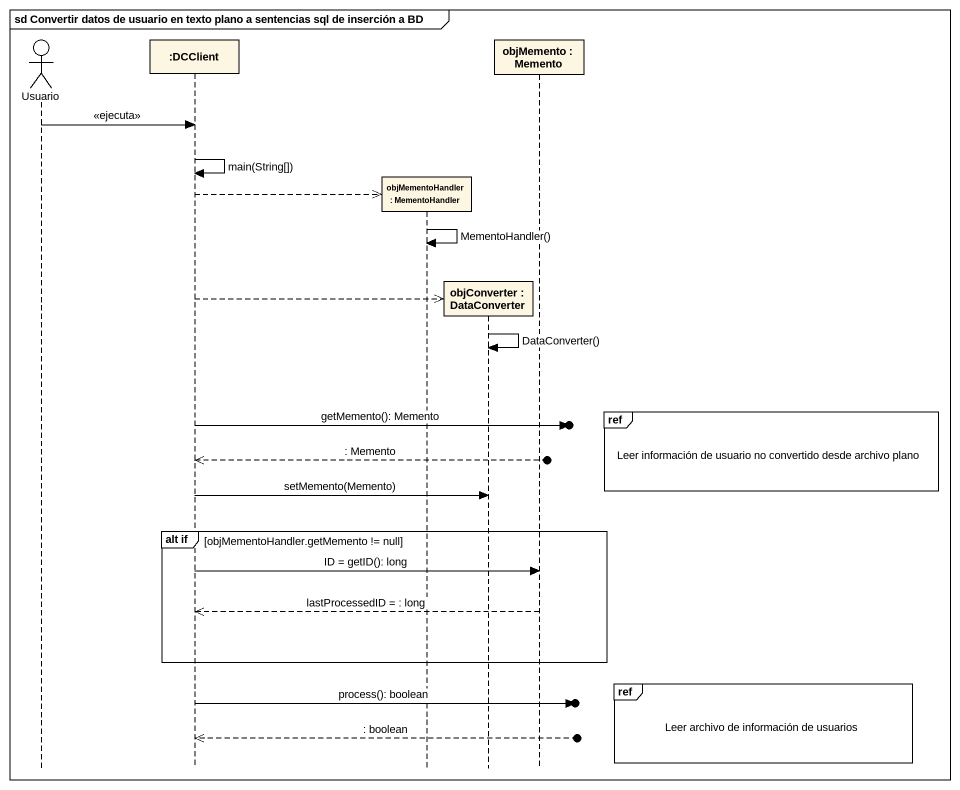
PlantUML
@startuml
mainframe sd Convertir datos de usuario en texto plano a sentencias sql de inserción a BD
hide footbox
actor Usuario
participant ":DCClient" as DCClient
participant "objMementoHandler : MementoHandler" as objMementoHandler
participant "objConverter : DataConverter" as objConverter
participant "objMemento : Memento" as objMemento

Usuario -> DCClient : <<ejecuta>>
DCClient -> DCClient : main(String[])
DCClient -->> objMementoHandler **
objMementoHandler -> objMementoHandler : MementoHandler()
DCClient -->> objConverter **
objConverter -> objConverter : DataConverter()
ref over objMemento : Leer información de usuario no convertido desde archivo plano
DCClient ->o] : getMemento(): Memento
DCClient <<--o] : : Memento
DCClient -> objConverter : setMemento(Memento)
group alt if [objMementoHandler.getMemento != null]
  DCClient -> objMemento : ID = getID(): long
  objMemento -->> DCClient : lastProcessedID = : long
end
ref over objMemento : Leer archivo de información de usuarios
DCClient ->o] : process(): boolean
DCClient <<--o] : : boolean
@enduml
